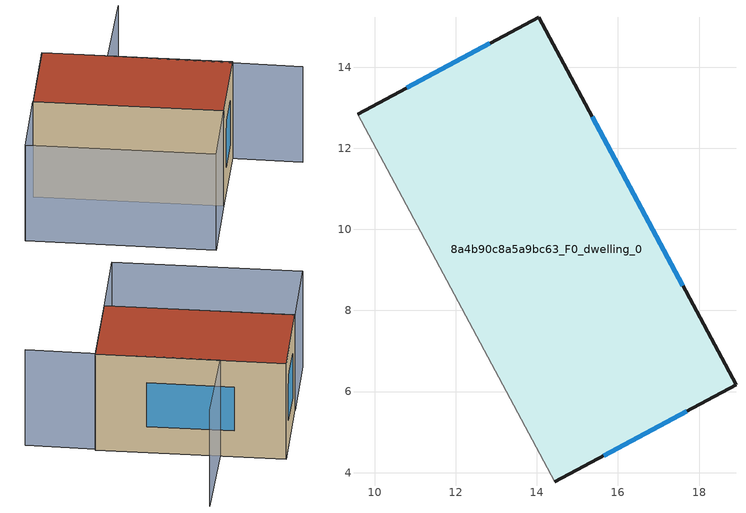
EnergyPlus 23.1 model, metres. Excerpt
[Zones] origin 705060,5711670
8a4b90c8a5a9bc63_F0_dwelling_0
 floor ground (EU_floor_Construction): 14.05,15.23 18.91,6.16 14.44,3.78 9.58,12.84 z0
 wall outside (EU_wall_Construction): 14.44,3.78 18.91,6.16 14.05,15.23 9.58,12.84 z0:6
 wall adiabatic (EU_wall_Construction): 9.58,12.84 14.44,3.78 z0:6
 window (EU_Window_Construction): 12.84,14.58 10.79,13.49 / 17.6,8.61 15.37,12.78 / 15.65,4.42 17.7,5.52 z1.62:4.38
 roof outside (EU_roof_Construction): 18.91,6.16 14.05,15.23 9.58,12.84 14.44,3.78 z6
shading: 20.56,2.75 15.73,12.1 / 15.73,12.1 20.34,14.49 / 9.58,12.84 14.44,3.78 / 14.44,3.78 10.44,1.63 / 10.44,1.63 5.57,10.7 / 5.57,10.7 9.58,12.84 z0:6
[Building]
EU S2 Campaign: North Axis=0; Terrain=City; Solar Distribution=FullExterior
[Site:Location]
London: Latitude=51.5; Longitude=-0.5; Time Zone=0; Elevation=25
[SizingPeriod:WeatherFileDays]
AnnualSizingPeriod: Begin Month=1; Begin Day of Month=1; End Month=12; End Day of Month=31; Day of Week for Start Day=Monday; Use Weather File Daylight Saving Period=No; Use Weather File Rain and Snow Indicators=No
[MATERIAL]
EU_InternalMass_Material: Roughness=MediumRough; Thickness=0.1; Conductivity=1; Density=1800; Specific Heat=900; Thermal Absorptance=0.9; Solar Absorptance=0.7; Visible Absorptance=0.7
[MATERIAL:NOMASS] Roughness=MediumRough; Thermal Absorptance=0.9; Solar Absorptance=0.7; Visible Absorptance=0.7
Name | Thermal Resistance
EU_wall_NoMass | 0.727863
EU_roof_NoMass | 0.773354
EU_floor_NoMass | 1.79329
[WINDOWMATERIAL:SIMPLEGLAZINGSYSTEM]
EU_Window_SimpleGlazing: UFactor=2.58614; Solar Heat Gain Coefficient=0.76; Visible Transmittance=0.76
[CONSTRUCTION]
EU_wall_Construction: EU_wall_NoMass
EU_roof_Construction: EU_roof_NoMass
EU_floor_Construction: EU_floor_NoMass
EU_InternalMass_Construction: EU_InternalMass_Material
EU_Window_Construction: EU_Window_SimpleGlazing
[ZONE]
8a4b90c8a5a9bc63_F0_dwelling_0: Type=1; Multiplier=1; Ceiling Height=autocalculate; Volume=313.065; Floor Area=autocalculate; Part of Total Floor Area=Yes
[INTERNALMASS]
8a4b90c8a5a9bc63_F0_dwelling_0_EU_InternalMass: Construction=EU_InternalMass_Construction; Zone or ZoneList=8a4b90c8a5a9bc63_F0_dwelling_0; Surface Area=52.1776
[OTHEREQUIPMENT]
EU_Step8_InternalGain_8a4b90c8a5a9bc63_F0_dwelling_0_f000: Fuel Type=Electricity; Zone or ZoneList or Space or SpaceList=8a4b90c8a5a9bc63_F0_dwelling_0; Schedule=EU_Step8_GainSchedule_8a4b90c8a5a9bc63_F0_dwelling_0_f000; Design Level Calculation Method=Watts/Area; Power per Zone Floor Area=1; Fraction Latent=0; Fraction Radiant=0; Fraction Lost=0; Carbon Dioxide Generation Rate=0; EndUse Subcategory=EU_Step8_InternalGains
[ZONEVENTILATION:DESIGNFLOWRATE]
EU_ConstantAir_8a4b90c8a5a9bc63_F0_dwelling_0: Zone or ZoneList or Space or SpaceList=8a4b90c8a5a9bc63_F0_dwelling_0; Schedule=EU_AlwaysOn; Design Flow Rate Calculation Method=AirChanges/Hour; Air Changes per Hour=0.484901; Ventilation Type=Natural; Fan Pressure Rise=0; Fan Total Efficiency=1; Constant Term Coefficient=1; Temperature Term Coefficient=0; Velocity Term Coefficient=0; Velocity Squared Term Coefficient=0; Minimum Indoor Temperature=-100; Maximum Indoor Temperature=100; Delta Temperature=-100; Minimum Outdoor Temperature=-100; Maximum Outdoor Temperature=100; Maximum Wind Speed=40
[HVACTEMPLATE:THERMOSTAT]
EU_HeatOnly_8a4b90c8a5a9bc63_F0_dwelling_0: Constant Heating Setpoint=20; Constant Cooling Setpoint=50
[HVACTEMPLATE:ZONE:IDEALLOADSAIRSYSTEM]
8a4b90c8a5a9bc63_F0_dwelling_0: Template Thermostat=EU_HeatOnly_8a4b90c8a5a9bc63_F0_dwelling_0; System Availability Schedule=EU_AlwaysOn; Maximum Heating Supply Air Temperature=50; Minimum Cooling Supply Air Temperature=13; Maximum Heating Supply Air Humidity Ratio=0.0156; Minimum Cooling Supply Air Humidity Ratio=0.0077; Heating Limit=NoLimit; Cooling Limit=NoLimit; Heating Availability Schedule=EU_AlwaysOn; Cooling Availability Schedule=EU_CoolingOff; Dehumidification Control Type=ConstantSensibleHeatRatio; Cooling Sensible Heat Ratio=0.7; Dehumidification Setpoint=60; Humidification Control Type=None; Humidification Setpoint=30; Outdoor Air Method=None; Outdoor Air Flow Rate per Person=0.00944; Outdoor Air Flow Rate per Zone Floor Area=0; Outdoor Air Flow Rate per Zone=0; Demand Controlled Ventilation Type=None; Outdoor Air Economizer Type=NoEconomizer; Heat Recovery Type=None; Sensible Heat Recovery Effectiveness=0.7; Latent Heat Recovery Effectiveness=0.65
[SIZING:ZONE]
8a4b90c8a5a9bc63_F0_dwelling_0: Zone Cooling Design Supply Air Temperature Input Method=SupplyAirTemperature; Zone Cooling Design Supply Air Temperature=13; Zone Heating Design Supply Air Temperature Input Method=SupplyAirTemperature; Zone Heating Design Supply Air Temperature=50; Zone Cooling Design Supply Air Humidity Ratio=0.008; Zone Heating Design Supply Air Humidity Ratio=0.008; Cooling Design Air Flow Method=DesignDay; Cooling Design Air Flow Rate=0; Cooling Minimum Air Flow per Zone Floor Area=0.000762; Cooling Minimum Air Flow=0; Cooling Minimum Air Flow Fraction=0.2; Heating Design Air Flow Method=DesignDay; Heating Design Air Flow Rate=0; Heating Maximum Air Flow per Zone Floor Area=0.002032; Heating Maximum Air Flow=0.141576; Heating Maximum Air Flow Fraction=0.3; Account for Dedicated Outdoor Air System=No; Dedicated Outdoor Air System Control Strategy=NeutralSupplyAir; Dedicated Outdoor Air Low Setpoint Temperature for Design=autosize; Dedicated Outdoor Air High Setpoint Temperature for Design=autosize; Zone Load Sizing Method=Sensible Load Only No Latent Load; Zone Latent Cooling Design Supply Air Humidity Ratio Input Method=HumidityRatioDifference; Zone Cooling Design Supply Air Humidity Ratio Difference=0.005; Zone Latent Heating Design Supply Air Humidity Ratio Input Method=HumidityRatioDifference; Zone Humidification Design Supply Air Humidity Ratio Difference=0.005
[SCHEDULE:CONSTANT]
Name | Hourly Value
EU_AlwaysOn | 1
EU_CoolingOff | 0
[SCHEDULE:FILE]
EU_Step8_GainSchedule_8a4b90c8a5a9bc63_F0_dwelling_0_f000: File=../../schedules/8a4b90c8a5a9bc63/8a4b90c8a5a9bc63_F0_dwelling_0_f000_gain.csv; Column Number=1; Rows to Skip at Top=0; Number of Hours of Data=8760; Column Separator=Comma; Interpolate to Timestep=No; Minutes per Item=60; Adjust Schedule for Daylight Savings=Yes
